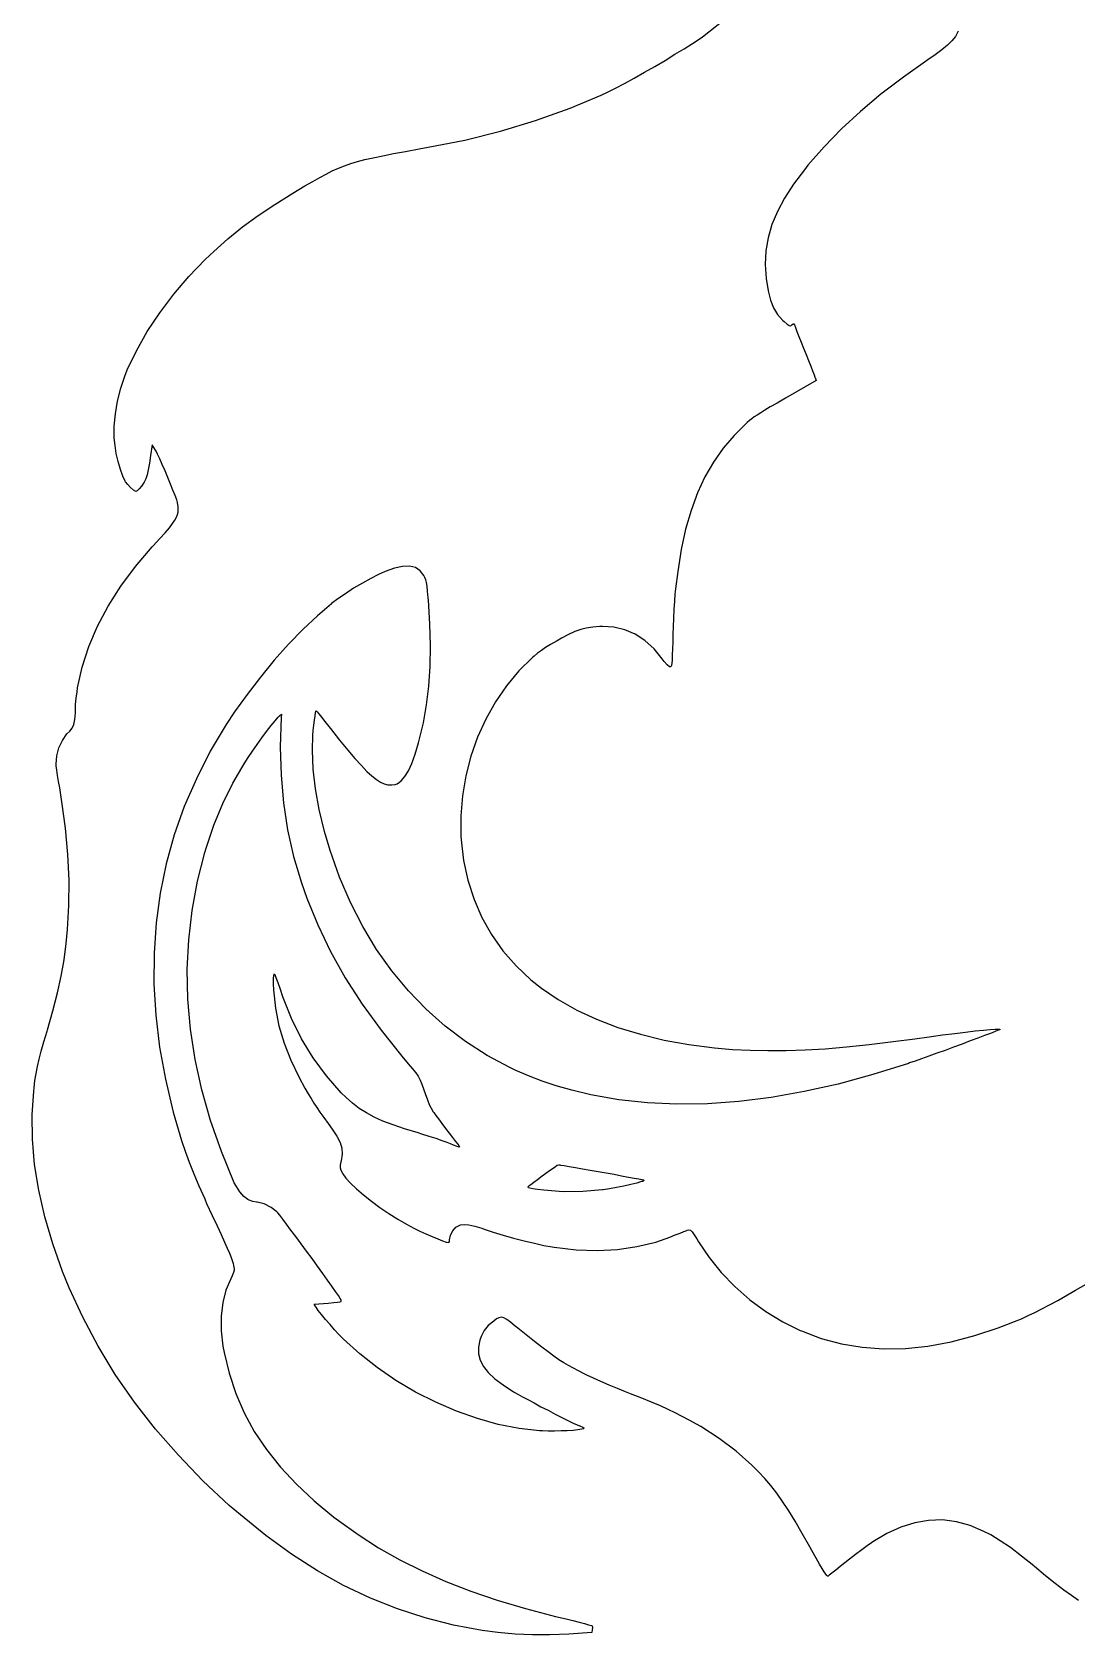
# Model space of a CAD drawing. Extents: x 9 to 342, y 7 to 196.
# Drawn here: x 297.83 to 302.83, y 162.8 to 170.47 of the extents above; entities that cross this region are included whole.
import ezdxf

# ---------------------------------------------------------------- set-up
doc = ezdxf.new("R2010")
doc.units = 0
doc.layers.add('BLACK', color=7, linetype='CONTINUOUS')

msp = doc.modelspace()

# ---------------------------------------------------------------- linework, layer by layer
at = {"layer": 'BLACK', "linetype": 'CONTINUOUS'}
for p, q in [((301.041, 170.447), (301.171, 170.548)), ((300.993, 170.414), (301.025, 170.436)), ((301.025, 170.436), (301.041, 170.447)), ((302.234, 170.427), (302.213, 170.406)), ((302.251, 170.449), (302.234, 170.427)), ((302.264, 170.474), (302.251, 170.449)), ((300.863, 170.334), (300.91, 170.363)), ((300.91, 170.363), (300.954, 170.39)), ((300.954, 170.39), (300.993, 170.414)), ((302.155, 170.36), (302.119, 170.336)), ((302.187, 170.384), (302.155, 170.36)), ((302.213, 170.406), (302.187, 170.384)), ((300.715, 170.249), (300.764, 170.277)), ((300.764, 170.277), (300.814, 170.305)), ((300.814, 170.305), (300.863, 170.334)), ((302.119, 170.336), (302.003, 170.254)), ((300.588, 170.182), (300.626, 170.201)), ((300.626, 170.201), (300.668, 170.224)), ((300.668, 170.224), (300.715, 170.249)), ((302.003, 170.254), (301.895, 170.173)), ((300.408, 170.106), (300.557, 170.168)), ((300.557, 170.168), (300.588, 170.182)), ((301.895, 170.173), (301.797, 170.09)), ((300.076, 169.995), (300.243, 170.046)), ((300.243, 170.046), (300.408, 170.106)), ((301.797, 170.09), (301.706, 170.006)), ((299.905, 169.953), (300.076, 169.995)), ((301.706, 170.006), (301.623, 169.92)), ((299.512, 169.878), (299.563, 169.888)), ((299.563, 169.888), (299.621, 169.898)), ((299.621, 169.898), (299.687, 169.91)), ((299.687, 169.91), (299.73, 169.918)), ((299.73, 169.918), (299.905, 169.953)), ((301.623, 169.92), (301.546, 169.832)), ((299.242, 169.79), (299.271, 169.805)), ((299.271, 169.805), (299.3, 169.818)), ((299.3, 169.818), (299.329, 169.829)), ((299.329, 169.829), (299.359, 169.84)), ((299.359, 169.84), (299.391, 169.85)), ((299.391, 169.85), (299.427, 169.859)), ((299.427, 169.859), (299.467, 169.868)), ((299.467, 169.868), (299.512, 169.878)), ((301.529, 169.811), (301.477, 169.742)), ((301.546, 169.832), (301.529, 169.811)), ((299.082, 169.699), (299.14, 169.734)), ((299.14, 169.734), (299.178, 169.755)), ((299.178, 169.755), (299.211, 169.774)), ((299.211, 169.774), (299.242, 169.79)), ((301.477, 169.742), (301.434, 169.675)), ((298.996, 169.645), (299.082, 169.699)), ((301.434, 169.675), (301.4, 169.611)), ((298.842, 169.537), (298.916, 169.591)), ((298.916, 169.591), (298.996, 169.645)), ((301.4, 169.611), (301.373, 169.548)), ((298.772, 169.48), (298.842, 169.537)), ((301.373, 169.548), (301.355, 169.485)), ((298.663, 169.381), (298.705, 169.42)), ((298.705, 169.42), (298.772, 169.48)), ((301.345, 169.422), (301.342, 169.357)), ((301.355, 169.485), (301.345, 169.422)), ((298.585, 169.3), (298.663, 169.381)), ((301.342, 169.357), (301.346, 169.291)), ((298.513, 169.215), (298.585, 169.3)), ((301.346, 169.291), (301.356, 169.231)), ((298.446, 169.126), (298.513, 169.215)), ((301.356, 169.231), (301.367, 169.187)), ((298.386, 169.036), (298.446, 169.126)), ((301.367, 169.187), (301.382, 169.15)), ((301.382, 169.15), (301.401, 169.118)), ((301.401, 169.118), (301.426, 169.09)), ((298.334, 168.945), (298.386, 169.036)), ((301.426, 169.09), (301.432, 169.084)), ((301.432, 169.084), (301.446, 169.072)), ((301.446, 169.072), (301.456, 169.065)), ((301.456, 169.065), (301.462, 169.064)), ((301.462, 169.064), (301.466, 169.066)), ((301.466, 169.066), (301.469, 169.068)), ((301.469, 169.068), (301.476, 169.073)), ((301.476, 169.073), (301.479, 169.074)), ((301.479, 169.074), (301.481, 169.069)), ((301.481, 169.069), (301.486, 169.056)), ((301.486, 169.056), (301.493, 169.037)), ((301.493, 169.037), (301.503, 169.013)), ((301.503, 169.013), (301.514, 168.986)), ((301.514, 168.986), (301.525, 168.957)), ((298.29, 168.854), (298.334, 168.945)), ((301.525, 168.957), (301.537, 168.927)), ((301.537, 168.927), (301.548, 168.898)), ((301.548, 168.898), (301.559, 168.871)), ((298.259, 168.765), (298.278, 168.823)), ((298.278, 168.823), (298.29, 168.854)), ((301.559, 168.871), (301.568, 168.848)), ((301.568, 168.848), (301.575, 168.829)), ((301.575, 168.829), (301.579, 168.818)), ((301.579, 168.818), (301.58, 168.816)), ((301.58, 168.816), (301.585, 168.802)), ((298.244, 168.704), (298.259, 168.765)), ((301.585, 168.802), (301.438, 168.717)), ((298.234, 168.642), (298.244, 168.704)), ((301.34, 168.66), (301.32, 168.648)), ((301.366, 168.676), (301.34, 168.66)), ((301.398, 168.694), (301.366, 168.676)), ((301.438, 168.717), (301.398, 168.694)), ((298.228, 168.583), (298.234, 168.642)), ((298.228, 168.529), (298.228, 168.583)), ((301.251, 168.596), (301.193, 168.539)), ((301.256, 168.601), (301.251, 168.596)), ((301.267, 168.611), (301.256, 168.601)), ((301.278, 168.619), (301.267, 168.611)), ((301.289, 168.628), (301.278, 168.619)), ((301.303, 168.637), (301.289, 168.628)), ((301.32, 168.648), (301.303, 168.637)), ((298.228, 168.528), (298.228, 168.529)), ((298.232, 168.492), (298.228, 168.528)), ((301.193, 168.539), (301.14, 168.478)), ((298.238, 168.453), (298.232, 168.492)), ((298.247, 168.414), (298.238, 168.453)), ((298.402, 168.444), (298.396, 168.406)), ((298.409, 168.494), (298.402, 168.444)), ((298.425, 168.469), (298.409, 168.494)), ((298.428, 168.464), (298.425, 168.469)), ((298.435, 168.449), (298.428, 168.464)), ((298.446, 168.427), (298.435, 168.449)), ((298.458, 168.4), (298.446, 168.427)), ((301.14, 168.478), (301.094, 168.412)), ((298.258, 168.377), (298.247, 168.414)), ((298.269, 168.345), (298.258, 168.377)), ((298.385, 168.351), (298.379, 168.332)), ((298.391, 168.375), (298.385, 168.351)), ((298.396, 168.406), (298.391, 168.375)), ((298.471, 168.37), (298.458, 168.4)), ((298.484, 168.338), (298.471, 168.37)), ((301.094, 168.412), (301.053, 168.341)), ((298.281, 168.32), (298.269, 168.345)), ((298.282, 168.318), (298.281, 168.32)), ((298.293, 168.304), (298.282, 168.318)), ((298.306, 168.29), (298.293, 168.304)), ((298.32, 168.278), (298.306, 168.29)), ((298.332, 168.271), (298.32, 168.278)), ((298.338, 168.274), (298.332, 168.271)), ((298.332, 168.271), (298.332, 168.271)), ((298.347, 168.284), (298.338, 168.274)), ((298.358, 168.297), (298.347, 168.284)), ((298.361, 168.301), (298.358, 168.297)), ((298.371, 168.316), (298.361, 168.301)), ((298.379, 168.332), (298.371, 168.316)), ((298.497, 168.307), (298.484, 168.338)), ((298.509, 168.278), (298.497, 168.307)), ((298.519, 168.252), (298.509, 168.278)), ((301.053, 168.341), (301.018, 168.264)), ((298.527, 168.232), (298.519, 168.252)), ((298.531, 168.218), (298.527, 168.232)), ((298.531, 168.217), (298.531, 168.218)), ((298.534, 168.199), (298.531, 168.217)), ((298.534, 168.181), (298.534, 168.199)), ((301.018, 168.264), (300.987, 168.181)), ((298.492, 168.098), (298.507, 168.118)), ((298.507, 168.118), (298.518, 168.134)), ((298.518, 168.134), (298.526, 168.148)), ((298.526, 168.148), (298.531, 168.161)), ((298.531, 168.161), (298.533, 168.173)), ((298.533, 168.173), (298.534, 168.181)), ((300.987, 168.181), (300.961, 168.091)), ((298.414, 168.011), (298.446, 168.046)), ((298.446, 168.046), (298.472, 168.074)), ((298.472, 168.074), (298.492, 168.098)), ((300.961, 168.091), (300.94, 167.994)), ((298.33, 167.912), (298.41, 168.006)), ((298.41, 168.006), (298.414, 168.011)), ((300.94, 167.994), (300.923, 167.888)), ((298.26, 167.818), (298.33, 167.912)), ((299.524, 167.889), (299.492, 167.874)), ((299.568, 167.905), (299.524, 167.889)), ((299.607, 167.913), (299.568, 167.905)), ((299.641, 167.914), (299.607, 167.913)), ((299.669, 167.907), (299.641, 167.914)), ((299.692, 167.892), (299.669, 167.907)), ((299.709, 167.869), (299.692, 167.892)), ((300.923, 167.888), (300.913, 167.806)), ((298.199, 167.723), (298.26, 167.818)), ((299.415, 167.832), (299.373, 167.808)), ((299.455, 167.855), (299.415, 167.832)), ((299.492, 167.874), (299.455, 167.855)), ((299.714, 167.86), (299.709, 167.869)), ((299.718, 167.849), (299.714, 167.86)), ((299.721, 167.836), (299.718, 167.849)), ((299.724, 167.818), (299.721, 167.836)), ((299.727, 167.794), (299.724, 167.818)), ((299.267, 167.734), (299.2, 167.677)), ((299.298, 167.757), (299.267, 167.735)), ((299.267, 167.735), (299.267, 167.734)), ((299.334, 167.782), (299.298, 167.757)), ((299.373, 167.808), (299.334, 167.782)), ((299.73, 167.763), (299.727, 167.794)), ((299.731, 167.751), (299.73, 167.763)), ((299.738, 167.638), (299.731, 167.751)), ((300.908, 167.746), (300.905, 167.707)), ((300.91, 167.78), (300.908, 167.746)), ((300.913, 167.806), (300.91, 167.78)), ((298.148, 167.627), (298.199, 167.723)), ((299.2, 167.677), (299.131, 167.612)), ((300.903, 167.665), (300.901, 167.623)), ((300.905, 167.707), (300.903, 167.665)), ((298.107, 167.53), (298.148, 167.627)), ((299.131, 167.612), (299.062, 167.54)), ((299.741, 167.533), (299.738, 167.638)), ((300.401, 167.587), (300.367, 167.569)), ((300.431, 167.601), (300.401, 167.587)), ((300.459, 167.611), (300.431, 167.601)), ((300.486, 167.617), (300.459, 167.611)), ((300.517, 167.622), (300.486, 167.617)), ((300.551, 167.625), (300.517, 167.622)), ((300.563, 167.625), (300.551, 167.625)), ((300.618, 167.622), (300.563, 167.625)), ((300.67, 167.61), (300.618, 167.622)), ((300.72, 167.588), (300.67, 167.61)), ((300.766, 167.558), (300.72, 167.588)), ((300.9, 167.588), (300.899, 167.551)), ((300.901, 167.623), (300.9, 167.588)), ((298.075, 167.431), (298.107, 167.53)), ((299.062, 167.54), (298.993, 167.464)), ((299.739, 167.434), (299.741, 167.533)), ((300.271, 167.511), (300.253, 167.498)), ((300.291, 167.524), (300.271, 167.511)), ((300.315, 167.539), (300.291, 167.524)), ((300.346, 167.557), (300.315, 167.539)), ((300.367, 167.569), (300.346, 167.557)), ((300.81, 167.519), (300.766, 167.558)), ((300.849, 167.471), (300.81, 167.519)), ((300.898, 167.518), (300.897, 167.489)), ((300.899, 167.551), (300.898, 167.518)), ((298.053, 167.331), (298.075, 167.431)), ((298.993, 167.464), (298.927, 167.383)), ((299.733, 167.34), (299.739, 167.434)), ((300.229, 167.477), (300.163, 167.413)), ((300.236, 167.483), (300.229, 167.477)), ((300.253, 167.498), (300.236, 167.483)), ((300.858, 167.458), (300.849, 167.471)), ((300.873, 167.441), (300.858, 167.458)), ((300.883, 167.432), (300.873, 167.441)), ((300.89, 167.432), (300.883, 167.432)), ((300.894, 167.439), (300.89, 167.432)), ((300.895, 167.448), (300.894, 167.44)), ((300.894, 167.44), (300.894, 167.439)), ((300.896, 167.465), (300.895, 167.448)), ((300.897, 167.489), (300.896, 167.465)), ((298.927, 167.383), (298.863, 167.3)), ((300.163, 167.413), (300.104, 167.342)), ((298.043, 167.252), (298.046, 167.283)), ((298.046, 167.283), (298.05, 167.313)), ((298.05, 167.313), (298.053, 167.331)), ((298.863, 167.3), (298.803, 167.217)), ((299.722, 167.251), (299.733, 167.34)), ((300.104, 167.342), (300.051, 167.265)), ((298.039, 167.18), (298.042, 167.212)), ((298.042, 167.227), (298.043, 167.252)), ((298.042, 167.212), (298.042, 167.227)), ((298.803, 167.217), (298.764, 167.157)), ((299.012, 167.191), (299.018, 167.197)), ((299.018, 167.197), (299.028, 167.206)), ((299.028, 167.206), (299.027, 167.189)), ((299.186, 167.177), (299.189, 167.197)), ((299.189, 167.197), (299.191, 167.212)), ((299.191, 167.212), (299.193, 167.22)), ((299.193, 167.22), (299.194, 167.221)), ((299.194, 167.221), (299.198, 167.217)), ((299.198, 167.217), (299.206, 167.207)), ((299.206, 167.207), (299.219, 167.191)), ((299.707, 167.165), (299.722, 167.251)), ((300.051, 167.265), (300.005, 167.182)), ((298.001, 167.111), (298.015, 167.125)), ((298.015, 167.125), (298.027, 167.138)), ((298.027, 167.138), (298.034, 167.156)), ((298.034, 167.156), (298.039, 167.18)), ((298.764, 167.157), (298.687, 167.028)), ((298.934, 167.093), (298.957, 167.123)), ((298.957, 167.123), (298.978, 167.151)), ((298.978, 167.151), (298.997, 167.174)), ((298.997, 167.174), (299.012, 167.191)), ((299.027, 167.189), (299.022, 167.049)), ((299.178, 167.103), (299.18, 167.128)), ((299.18, 167.128), (299.183, 167.153)), ((299.183, 167.153), (299.186, 167.177)), ((299.219, 167.191), (299.235, 167.171)), ((299.235, 167.171), (299.254, 167.147)), ((299.254, 167.147), (299.262, 167.137)), ((299.262, 167.137), (299.306, 167.082)), ((299.687, 167.081), (299.707, 167.165)), ((300.005, 167.182), (299.966, 167.095)), ((297.953, 167.006), (297.963, 167.044)), ((297.963, 167.044), (297.98, 167.08)), ((297.98, 167.08), (298.001, 167.111)), ((298.889, 167.029), (298.911, 167.061)), ((298.911, 167.061), (298.934, 167.093)), ((299.022, 167.049), (299.026, 166.914)), ((299.176, 167.034), (299.178, 167.103)), ((299.306, 167.082), (299.345, 167.034)), ((299.667, 167.015), (299.683, 167.068)), ((299.683, 167.068), (299.687, 167.081)), ((299.966, 167.095), (299.934, 167.004)), ((297.951, 166.967), (297.953, 167.006)), ((297.951, 166.958), (297.951, 166.967)), ((298.687, 167.028), (298.621, 166.897)), ((298.795, 166.876), (298.849, 166.968)), ((298.849, 166.968), (298.868, 166.999)), ((298.868, 166.999), (298.889, 167.029)), ((299.18, 166.943), (299.176, 167.034)), ((299.345, 167.034), (299.379, 166.994)), ((299.379, 166.994), (299.41, 166.96)), ((299.635, 166.935), (299.651, 166.97)), ((299.651, 166.97), (299.667, 167.015)), ((299.934, 167.004), (299.91, 166.911)), ((297.953, 166.938), (297.951, 166.958)), ((297.957, 166.913), (297.953, 166.938)), ((297.962, 166.884), (297.957, 166.913)), ((298.621, 166.897), (298.563, 166.764)), ((299.026, 166.914), (299.037, 166.782)), ((299.19, 166.849), (299.18, 166.943)), ((299.41, 166.96), (299.436, 166.932)), ((299.436, 166.932), (299.46, 166.91)), ((299.46, 166.91), (299.482, 166.893)), ((299.482, 166.893), (299.501, 166.881)), ((299.601, 166.887), (299.618, 166.907)), ((299.618, 166.907), (299.635, 166.935)), ((299.91, 166.911), (299.893, 166.815)), ((297.967, 166.854), (297.962, 166.884)), ((297.978, 166.786), (297.967, 166.854)), ((298.747, 166.778), (298.795, 166.876)), ((299.208, 166.75), (299.19, 166.849)), ((299.501, 166.881), (299.519, 166.873)), ((299.519, 166.873), (299.536, 166.868)), ((299.536, 166.868), (299.552, 166.867)), ((299.552, 166.867), (299.555, 166.868)), ((299.555, 166.868), (299.571, 166.869)), ((299.571, 166.869), (299.582, 166.873)), ((299.582, 166.873), (299.593, 166.88)), ((299.593, 166.88), (299.601, 166.887)), ((299.893, 166.815), (299.886, 166.719)), ((297.995, 166.661), (297.978, 166.786)), ((298.563, 166.764), (298.515, 166.628)), ((298.705, 166.675), (298.747, 166.778)), ((299.037, 166.782), (299.057, 166.653)), ((299.234, 166.645), (299.208, 166.75)), ((298.006, 166.535), (297.995, 166.661)), ((298.668, 166.565), (298.705, 166.675)), ((299.886, 166.719), (299.886, 166.622)), ((298.515, 166.628), (298.477, 166.49)), ((299.057, 166.653), (299.086, 166.525)), ((299.261, 166.554), (299.234, 166.645)), ((299.886, 166.622), (299.887, 166.605)), ((299.887, 166.605), (299.899, 166.506)), ((298.012, 166.411), (298.006, 166.535)), ((298.626, 166.406), (298.662, 166.544)), ((298.662, 166.544), (298.668, 166.565)), ((299.086, 166.525), (299.123, 166.399)), ((299.306, 166.426), (299.261, 166.554)), ((299.899, 166.506), (299.919, 166.411)), ((298.477, 166.49), (298.448, 166.35)), ((298.011, 166.291), (298.012, 166.411)), ((298.6, 166.267), (298.626, 166.406)), ((299.123, 166.399), (299.149, 166.325)), ((299.358, 166.304), (299.306, 166.426)), ((299.919, 166.411), (299.949, 166.319)), ((298.005, 166.176), (298.011, 166.291)), ((298.448, 166.35), (298.429, 166.207)), ((299.149, 166.325), (299.201, 166.197)), ((299.417, 166.189), (299.358, 166.304)), ((299.949, 166.319), (299.986, 166.233)), ((298.429, 166.207), (298.419, 166.062)), ((298.584, 166.126), (298.6, 166.267)), ((299.986, 166.233), (300.033, 166.151)), ((297.998, 166.109), (298.005, 166.176)), ((298.577, 165.985), (298.584, 166.126)), ((299.201, 166.197), (299.262, 166.07)), ((299.483, 166.08), (299.417, 166.189)), ((300.033, 166.151), (300.087, 166.074)), ((297.988, 166.031), (297.998, 166.109)), ((298.419, 166.062), (298.418, 165.914)), ((299.262, 166.07), (299.333, 165.944)), ((299.556, 165.977), (299.483, 166.08)), ((300.087, 166.074), (300.15, 166.002)), ((297.974, 165.952), (297.988, 166.031)), ((298.58, 165.842), (298.577, 165.985)), ((299.635, 165.882), (299.556, 165.977)), ((300.15, 166.002), (300.22, 165.935)), ((297.956, 165.872), (297.974, 165.952)), ((298.418, 165.914), (298.427, 165.765)), ((298.989, 165.956), (298.988, 165.941)), ((298.988, 165.941), (298.988, 165.916)), ((298.988, 165.916), (298.99, 165.887)), ((298.992, 165.962), (298.989, 165.956)), ((298.997, 165.958), (298.992, 165.962)), ((299.003, 165.944), (298.997, 165.958)), ((299.012, 165.921), (299.003, 165.944)), ((299.023, 165.889), (299.012, 165.921)), ((299.333, 165.944), (299.414, 165.818)), ((300.22, 165.935), (300.272, 165.894)), ((300.272, 165.894), (300.352, 165.84)), ((297.935, 165.787), (297.956, 165.872)), ((298.593, 165.699), (298.58, 165.842)), ((298.99, 165.887), (299, 165.799)), ((299.035, 165.853), (299.023, 165.889)), ((299.076, 165.75), (299.035, 165.853)), ((299.414, 165.818), (299.504, 165.693)), ((299.72, 165.794), (299.635, 165.882)), ((300.352, 165.84), (300.44, 165.79)), ((297.909, 165.696), (297.935, 165.787)), ((298.427, 165.765), (298.445, 165.613)), ((299, 165.799), (299.016, 165.715)), ((299.124, 165.652), (299.076, 165.75)), ((299.811, 165.713), (299.72, 165.794)), ((300.44, 165.79), (300.535, 165.746)), ((300.535, 165.746), (300.637, 165.707)), ((297.892, 165.638), (297.907, 165.689)), ((297.907, 165.689), (297.909, 165.696)), ((298.615, 165.554), (298.593, 165.699)), ((299.016, 165.715), (299.04, 165.632)), ((299.504, 165.693), (299.604, 165.569)), ((299.908, 165.639), (299.811, 165.713)), ((300.637, 165.707), (300.745, 165.674)), ((300.745, 165.674), (300.858, 165.646)), ((302.057, 165.653), (302.126, 165.662)), ((302.126, 165.662), (302.189, 165.671)), ((302.189, 165.671), (302.248, 165.678)), ((302.248, 165.678), (302.3, 165.684)), ((302.3, 165.684), (302.346, 165.69)), ((302.346, 165.69), (302.385, 165.694)), ((302.391, 165.668), (302.358, 165.655)), ((302.385, 165.694), (302.417, 165.697)), ((302.419, 165.678), (302.391, 165.668)), ((302.417, 165.697), (302.441, 165.699)), ((302.441, 165.687), (302.419, 165.678)), ((302.441, 165.699), (302.457, 165.699)), ((302.456, 165.693), (302.441, 165.687)), ((302.463, 165.696), (302.456, 165.693)), ((302.457, 165.699), (302.464, 165.698)), ((302.464, 165.698), (302.463, 165.696)), ((297.869, 165.555), (297.879, 165.594)), ((297.879, 165.594), (297.892, 165.638)), ((298.445, 165.613), (298.473, 165.459)), ((299.04, 165.632), (299.072, 165.55)), ((299.18, 165.561), (299.124, 165.652)), ((300.012, 165.573), (299.908, 165.639)), ((300.858, 165.646), (300.976, 165.625)), ((300.976, 165.625), (301.099, 165.609)), ((301.099, 165.609), (301.185, 165.602)), ((301.185, 165.602), (301.269, 165.598)), ((301.269, 165.598), (301.354, 165.596)), ((301.354, 165.596), (301.442, 165.596)), ((301.442, 165.596), (301.533, 165.6)), ((301.533, 165.6), (301.629, 165.605)), ((301.629, 165.605), (301.73, 165.614)), ((301.73, 165.614), (301.838, 165.625)), ((301.838, 165.625), (301.953, 165.639)), ((301.953, 165.639), (302.057, 165.653)), ((302.202, 165.597), (302.162, 165.583)), ((302.242, 165.612), (302.202, 165.597)), ((302.283, 165.627), (302.242, 165.612)), ((302.322, 165.642), (302.283, 165.627)), ((302.358, 165.655), (302.322, 165.642)), ((297.855, 165.487), (297.861, 165.52)), ((297.861, 165.52), (297.869, 165.555)), ((298.647, 165.408), (298.615, 165.554)), ((299.072, 165.55), (299.112, 165.467)), ((299.243, 165.475), (299.18, 165.561)), ((299.604, 165.569), (299.634, 165.533)), ((299.634, 165.533), (299.654, 165.509)), ((299.654, 165.509), (299.67, 165.49)), ((300.12, 165.515), (300.012, 165.573)), ((300.146, 165.503), (300.12, 165.515)), ((302.027, 165.535), (301.857, 165.481)), ((302.032, 165.537), (302.027, 165.535)), ((302.058, 165.546), (302.032, 165.537)), ((302.089, 165.556), (302.058, 165.546)), ((302.124, 165.569), (302.089, 165.556)), ((302.162, 165.583), (302.124, 165.569)), ((297.845, 165.418), (297.849, 165.453)), ((297.849, 165.453), (297.855, 165.487)), ((298.473, 165.459), (298.51, 165.302)), ((299.112, 165.467), (299.14, 165.416)), ((299.314, 165.394), (299.243, 165.475)), ((299.67, 165.49), (299.681, 165.473)), ((299.681, 165.473), (299.691, 165.455)), ((299.691, 165.455), (299.7, 165.435)), ((299.7, 165.435), (299.709, 165.409)), ((300.209, 165.475), (300.146, 165.503)), ((300.274, 165.45), (300.209, 165.475)), ((300.342, 165.428), (300.274, 165.45)), ((301.69, 165.436), (301.528, 165.4)), ((301.857, 165.481), (301.69, 165.436)), ((297.835, 165.288), (297.843, 165.402)), ((297.843, 165.402), (297.845, 165.418)), ((298.689, 165.261), (298.647, 165.408)), ((299.14, 165.416), (299.156, 165.389)), ((299.156, 165.389), (299.17, 165.366)), ((299.17, 165.366), (299.183, 165.344)), ((299.338, 165.371), (299.314, 165.394)), ((299.368, 165.344), (299.338, 165.371)), ((299.709, 165.409), (299.715, 165.391)), ((299.715, 165.391), (299.726, 165.361)), ((299.726, 165.361), (299.735, 165.338)), ((300.416, 165.407), (300.342, 165.428)), ((300.508, 165.384), (300.416, 165.407)), ((300.641, 165.361), (300.508, 165.384)), ((300.778, 165.346), (300.641, 165.361)), ((301.37, 165.372), (301.215, 165.352)), ((301.528, 165.4), (301.37, 165.372)), ((297.837, 165.172), (297.835, 165.288)), ((298.51, 165.302), (298.55, 165.166)), ((299.183, 165.344), (299.197, 165.324)), ((299.197, 165.324), (299.212, 165.301)), ((299.212, 165.301), (299.23, 165.276)), ((299.4, 165.319), (299.368, 165.344)), ((299.434, 165.298), (299.4, 165.319)), ((299.471, 165.278), (299.434, 165.298)), ((299.513, 165.259), (299.471, 165.278)), ((299.735, 165.338), (299.744, 165.32)), ((299.744, 165.32), (299.754, 165.303)), ((299.754, 165.303), (299.757, 165.299)), ((299.757, 165.299), (299.766, 165.286)), ((299.766, 165.286), (299.779, 165.269)), ((300.919, 165.339), (300.778, 165.346)), ((301.065, 165.341), (300.919, 165.339)), ((301.215, 165.352), (301.065, 165.341)), ((298.741, 165.113), (298.689, 165.261)), ((299.23, 165.276), (299.251, 165.247)), ((299.251, 165.247), (299.271, 165.22)), ((299.271, 165.22), (299.293, 165.187)), ((299.562, 165.24), (299.513, 165.259)), ((299.617, 165.221), (299.562, 165.24)), ((299.681, 165.202), (299.617, 165.221)), ((299.7, 165.196), (299.681, 165.202)), ((299.779, 165.269), (299.795, 165.247)), ((299.795, 165.247), (299.812, 165.224)), ((299.812, 165.224), (299.83, 165.201)), ((297.847, 165.051), (297.837, 165.172)), ((298.55, 165.166), (298.567, 165.114)), ((299.293, 165.187), (299.308, 165.157)), ((299.308, 165.157), (299.316, 165.129)), ((299.316, 165.129), (299.318, 165.1)), ((299.735, 165.185), (299.7, 165.196)), ((299.767, 165.175), (299.735, 165.185)), ((299.797, 165.165), (299.767, 165.175)), ((299.82, 165.156), (299.797, 165.165)), ((299.837, 165.15), (299.82, 165.156)), ((299.83, 165.201), (299.846, 165.18)), ((299.851, 165.144), (299.837, 165.15)), ((299.846, 165.18), (299.86, 165.161)), ((299.868, 165.137), (299.851, 165.144)), ((299.86, 165.161), (299.871, 165.148)), ((299.878, 165.134), (299.868, 165.137)), ((299.871, 165.148), (299.876, 165.142)), ((299.876, 165.142), (299.88, 165.136)), ((299.88, 165.136), (299.878, 165.134)), ((297.867, 164.928), (297.847, 165.051)), ((298.567, 165.114), (298.586, 165.062)), ((298.586, 165.062), (298.608, 165.007)), ((298.802, 164.964), (298.741, 165.113)), ((299.312, 165.064), (299.309, 165.047)), ((299.313, 165.068), (299.312, 165.064)), ((299.318, 165.1), (299.313, 165.068)), ((300.347, 165.047), (300.354, 165.049)), ((300.354, 165.049), (300.359, 165.049)), ((300.359, 165.049), (300.363, 165.048)), ((300.363, 165.048), (300.38, 165.046)), ((298.608, 165.007), (298.632, 164.949)), ((299.309, 165.047), (299.308, 165.035)), ((299.308, 165.035), (299.312, 165.024)), ((299.312, 165.024), (299.319, 165.01)), ((299.319, 165.01), (299.321, 165.006)), ((299.321, 165.006), (299.336, 164.986)), ((299.336, 164.986), (299.358, 164.962)), ((300.235, 164.967), (300.253, 164.98)), ((300.253, 164.98), (300.274, 164.996)), ((300.274, 164.996), (300.286, 165.005)), ((300.286, 165.005), (300.31, 165.022)), ((300.31, 165.022), (300.327, 165.034)), ((300.327, 165.034), (300.339, 165.042)), ((300.339, 165.042), (300.347, 165.047)), ((300.38, 165.046), (300.404, 165.041)), ((300.404, 165.041), (300.434, 165.036)), ((300.434, 165.036), (300.468, 165.031)), ((300.468, 165.031), (300.504, 165.024)), ((300.504, 165.024), (300.542, 165.017)), ((300.542, 165.017), (300.581, 165.011)), ((300.581, 165.011), (300.619, 165.004)), ((300.619, 165.004), (300.654, 164.997)), ((300.654, 164.997), (300.687, 164.991)), ((300.687, 164.991), (300.715, 164.986)), ((300.715, 164.986), (300.737, 164.982)), ((300.737, 164.982), (300.753, 164.979)), ((300.753, 164.979), (300.76, 164.977)), ((300.762, 164.974), (300.755, 164.97)), ((300.76, 164.977), (300.76, 164.977)), ((300.76, 164.977), (300.762, 164.974)), ((297.896, 164.801), (297.867, 164.928)), ((298.632, 164.949), (298.661, 164.886)), ((298.812, 164.945), (298.802, 164.964)), ((298.829, 164.92), (298.812, 164.945)), ((298.848, 164.898), (298.829, 164.92)), ((298.867, 164.883), (298.848, 164.898)), ((299.358, 164.962), (299.386, 164.935)), ((299.386, 164.935), (299.42, 164.906)), ((299.42, 164.906), (299.458, 164.876)), ((300.208, 164.943), (300.211, 164.947)), ((300.209, 164.94), (300.208, 164.943)), ((300.216, 164.938), (300.209, 164.94)), ((300.211, 164.947), (300.213, 164.95)), ((300.213, 164.95), (300.221, 164.956)), ((300.23, 164.935), (300.216, 164.938)), ((300.221, 164.956), (300.235, 164.967)), ((300.252, 164.932), (300.23, 164.935)), ((300.282, 164.928), (300.252, 164.932)), ((300.375, 164.92), (300.282, 164.928)), ((300.47, 164.921), (300.375, 164.92)), ((300.563, 164.929), (300.47, 164.921)), ((300.567, 164.929), (300.563, 164.929)), ((300.597, 164.934), (300.567, 164.929)), ((300.63, 164.941), (300.597, 164.934)), ((300.665, 164.948), (300.63, 164.941)), ((300.699, 164.955), (300.665, 164.948)), ((300.728, 164.962), (300.699, 164.955)), ((300.75, 164.969), (300.728, 164.962)), ((300.755, 164.97), (300.75, 164.969)), ((298.661, 164.886), (298.67, 164.865)), ((298.67, 164.865), (298.697, 164.807)), ((298.874, 164.88), (298.867, 164.883)), ((298.891, 164.874), (298.874, 164.88)), ((298.909, 164.871), (298.891, 164.874)), ((298.911, 164.871), (298.909, 164.871)), ((298.945, 164.862), (298.911, 164.871)), ((298.978, 164.846), (298.945, 164.862)), ((299.006, 164.825), (298.978, 164.846)), ((299.01, 164.82), (299.006, 164.825)), ((299.02, 164.808), (299.01, 164.82)), ((299.458, 164.876), (299.499, 164.846)), ((299.499, 164.846), (299.541, 164.817)), ((297.934, 164.672), (297.896, 164.801)), ((298.697, 164.807), (298.72, 164.758)), ((298.72, 164.758), (298.739, 164.716)), ((299.035, 164.789), (299.02, 164.808)), ((299.052, 164.766), (299.035, 164.789)), ((299.073, 164.737), (299.052, 164.766)), ((299.541, 164.817), (299.584, 164.79)), ((299.584, 164.79), (299.626, 164.765)), ((299.626, 164.765), (299.661, 164.746)), ((299.661, 164.746), (299.689, 164.732)), ((299.847, 164.734), (299.862, 164.751)), ((299.862, 164.751), (299.868, 164.755)), ((299.868, 164.755), (299.884, 164.762)), ((299.884, 164.762), (299.902, 164.764)), ((299.902, 164.764), (299.924, 164.762)), ((299.924, 164.762), (299.952, 164.756)), ((299.952, 164.756), (299.986, 164.746)), ((299.986, 164.746), (299.998, 164.742)), ((299.998, 164.742), (300.041, 164.728)), ((297.981, 164.539), (297.934, 164.672)), ((298.739, 164.716), (298.755, 164.68)), ((298.755, 164.68), (298.768, 164.65)), ((299.097, 164.706), (299.073, 164.737)), ((299.122, 164.672), (299.097, 164.706)), ((299.148, 164.637), (299.122, 164.672)), ((299.689, 164.732), (299.718, 164.719)), ((299.718, 164.719), (299.748, 164.706)), ((299.748, 164.706), (299.775, 164.695)), ((299.775, 164.695), (299.798, 164.686)), ((299.798, 164.686), (299.815, 164.68)), ((299.815, 164.68), (299.818, 164.68)), ((299.818, 164.68), (299.828, 164.678)), ((299.828, 164.678), (299.831, 164.682)), ((299.831, 164.682), (299.832, 164.691)), ((299.832, 164.691), (299.837, 164.713)), ((299.837, 164.713), (299.847, 164.734)), ((300.041, 164.728), (300.088, 164.713)), ((300.088, 164.713), (300.138, 164.699)), ((300.138, 164.699), (300.189, 164.686)), ((300.189, 164.686), (300.238, 164.674)), ((300.238, 164.674), (300.283, 164.664)), ((300.728, 164.658), (300.818, 164.68)), ((300.818, 164.68), (300.886, 164.704)), ((300.886, 164.704), (300.911, 164.714)), ((300.911, 164.714), (300.935, 164.723)), ((300.935, 164.723), (300.953, 164.73)), ((300.953, 164.73), (300.966, 164.735)), ((300.966, 164.735), (300.969, 164.736)), ((300.969, 164.736), (300.977, 164.738)), ((300.977, 164.738), (300.984, 164.736)), ((300.984, 164.736), (300.992, 164.729)), ((300.992, 164.729), (301.002, 164.715)), ((301.002, 164.715), (301.015, 164.695)), ((301.015, 164.695), (301.023, 164.681)), ((301.023, 164.681), (301.073, 164.606)), ((298.768, 164.65), (298.779, 164.626)), ((298.779, 164.626), (298.787, 164.606)), ((298.787, 164.606), (298.792, 164.591)), ((298.792, 164.591), (298.797, 164.578)), ((299.174, 164.601), (299.148, 164.637)), ((299.2, 164.565), (299.174, 164.601)), ((300.283, 164.664), (300.322, 164.657)), ((300.322, 164.657), (300.332, 164.655)), ((300.332, 164.655), (300.437, 164.643)), ((300.437, 164.643), (300.538, 164.639)), ((300.538, 164.639), (300.635, 164.644)), ((300.635, 164.644), (300.728, 164.658)), ((301.073, 164.606), (301.131, 164.534)), ((298.012, 164.461), (297.981, 164.539)), ((298.792, 164.519), (298.785, 164.504)), ((298.798, 164.535), (298.792, 164.519)), ((298.797, 164.578), (298.799, 164.568)), ((298.801, 164.546), (298.798, 164.535)), ((298.799, 164.568), (298.8, 164.559)), ((298.8, 164.559), (298.801, 164.552)), ((298.801, 164.552), (298.801, 164.546)), ((299.225, 164.53), (299.2, 164.565)), ((299.248, 164.498), (299.225, 164.53)), ((301.131, 164.534), (301.197, 164.467)), ((298.077, 164.32), (298.012, 164.461)), ((298.762, 164.45), (298.747, 164.39)), ((298.785, 164.504), (298.762, 164.45)), ((299.268, 164.469), (299.248, 164.498)), ((299.286, 164.444), (299.268, 164.469)), ((299.3, 164.424), (299.286, 164.444)), ((301.197, 164.467), (301.268, 164.404)), ((302.788, 164.427), (302.825, 164.449)), ((302.825, 164.449), (302.877, 164.479)), ((298.747, 164.39), (298.74, 164.325)), ((299.185, 164.383), (299.251, 164.388)), ((299.193, 164.37), (299.185, 164.383)), ((299.194, 164.368), (299.193, 164.37)), ((299.204, 164.353), (299.194, 164.368)), ((299.251, 164.388), (299.278, 164.39)), ((299.278, 164.39), (299.296, 164.392)), ((299.296, 164.392), (299.307, 164.394)), ((299.309, 164.41), (299.3, 164.424)), ((299.307, 164.394), (299.313, 164.396)), ((299.313, 164.403), (299.309, 164.41)), ((299.314, 164.399), (299.313, 164.403)), ((299.313, 164.403), (299.313, 164.403)), ((299.313, 164.396), (299.314, 164.399)), ((301.268, 164.404), (301.345, 164.348)), ((302.631, 164.343), (302.665, 164.36)), ((302.665, 164.36), (302.701, 164.379)), ((302.701, 164.379), (302.741, 164.401)), ((302.741, 164.401), (302.788, 164.427)), ((298.151, 164.182), (298.077, 164.32)), ((298.74, 164.325), (298.74, 164.255)), ((299.22, 164.333), (299.204, 164.353)), ((299.239, 164.31), (299.22, 164.333)), ((299.26, 164.285), (299.239, 164.31)), ((299.282, 164.26), (299.26, 164.285)), ((300.043, 164.302), (300.016, 164.28)), ((300.057, 164.312), (300.043, 164.302)), ((300.068, 164.318), (300.057, 164.312)), ((300.079, 164.32), (300.068, 164.318)), ((300.091, 164.317), (300.079, 164.32)), ((300.105, 164.309), (300.091, 164.317)), ((300.124, 164.296), (300.105, 164.309)), ((300.148, 164.276), (300.124, 164.296)), ((301.345, 164.348), (301.426, 164.298)), ((301.426, 164.298), (301.509, 164.257)), ((302.456, 164.27), (302.497, 164.285)), ((302.497, 164.285), (302.534, 164.3)), ((302.534, 164.3), (302.567, 164.313)), ((302.567, 164.313), (302.599, 164.328)), ((302.599, 164.328), (302.631, 164.343)), ((298.74, 164.255), (298.748, 164.182)), ((299.303, 164.238), (299.282, 164.26)), ((299.324, 164.216), (299.303, 164.238)), ((299.402, 164.145), (299.324, 164.216)), ((299.977, 164.21), (299.971, 164.177)), ((299.983, 164.228), (299.977, 164.21)), ((299.997, 164.256), (299.983, 164.228)), ((300.016, 164.28), (299.997, 164.256)), ((300.151, 164.274), (300.148, 164.276)), ((300.198, 164.236), (300.151, 164.274)), ((300.238, 164.204), (300.198, 164.236)), ((300.273, 164.177), (300.238, 164.204)), ((301.509, 164.257), (301.515, 164.255)), ((301.515, 164.255), (301.609, 164.219)), ((301.609, 164.219), (301.706, 164.193)), ((302.231, 164.203), (302.344, 164.232)), ((302.344, 164.232), (302.456, 164.27)), ((298.233, 164.046), (298.151, 164.182)), ((298.748, 164.182), (298.753, 164.151)), ((298.753, 164.151), (298.777, 164.052)), ((299.486, 164.079), (299.402, 164.145)), ((299.971, 164.177), (299.971, 164.145)), ((299.971, 164.145), (299.979, 164.115)), ((300.303, 164.154), (300.273, 164.177)), ((300.33, 164.134), (300.303, 164.154)), ((300.354, 164.117), (300.33, 164.134)), ((301.706, 164.193), (301.806, 164.177)), ((301.806, 164.177), (301.908, 164.169)), ((301.908, 164.169), (302.013, 164.171)), ((302.013, 164.171), (302.12, 164.182)), ((302.12, 164.182), (302.231, 164.203)), ((298.777, 164.052), (298.809, 163.956)), ((299.575, 164.018), (299.486, 164.079)), ((299.979, 164.115), (299.994, 164.085)), ((299.994, 164.085), (300.017, 164.056)), ((300.017, 164.056), (300.049, 164.026)), ((300.378, 164.102), (300.354, 164.117)), ((300.4, 164.089), (300.378, 164.102)), ((300.424, 164.076), (300.4, 164.089)), ((300.449, 164.063), (300.424, 164.076)), ((300.476, 164.049), (300.449, 164.063)), ((298.325, 163.914), (298.233, 164.046)), ((299.669, 163.962), (299.575, 164.018)), ((300.049, 164.026), (300.089, 163.996)), ((300.089, 163.996), (300.138, 163.964)), ((300.489, 164.043), (300.476, 164.049)), ((300.52, 164.028), (300.489, 164.043)), ((300.556, 164.012), (300.52, 164.028)), ((300.596, 163.995), (300.556, 164.012)), ((300.635, 163.979), (300.596, 163.995)), ((300.673, 163.964), (300.635, 163.979)), ((298.426, 163.785), (298.325, 163.914)), ((298.809, 163.956), (298.849, 163.863)), ((299.766, 163.913), (299.669, 163.962)), ((299.865, 163.87), (299.766, 163.913)), ((300.138, 163.964), (300.159, 163.952)), ((300.159, 163.952), (300.18, 163.94)), ((300.18, 163.94), (300.206, 163.926)), ((300.206, 163.926), (300.236, 163.91)), ((300.236, 163.91), (300.269, 163.892)), ((300.697, 163.954), (300.673, 163.964)), ((300.751, 163.933), (300.697, 163.954)), ((300.798, 163.913), (300.751, 163.933)), ((300.84, 163.896), (300.798, 163.913)), ((298.849, 163.863), (298.898, 163.774)), ((299.965, 163.835), (299.865, 163.87)), ((300.065, 163.807), (299.965, 163.835)), ((300.269, 163.892), (300.303, 163.875)), ((300.303, 163.875), (300.337, 163.857)), ((300.337, 163.857), (300.369, 163.841)), ((300.369, 163.841), (300.398, 163.826)), ((300.398, 163.826), (300.423, 163.814)), ((300.877, 163.879), (300.84, 163.896)), ((300.911, 163.862), (300.877, 163.879)), ((300.945, 163.846), (300.911, 163.862)), ((300.978, 163.828), (300.945, 163.846)), ((301.033, 163.797), (300.978, 163.828)), ((298.535, 163.66), (298.426, 163.785)), ((298.898, 163.774), (298.956, 163.687)), ((300.165, 163.787), (300.065, 163.807)), ((300.262, 163.776), (300.165, 163.787)), ((300.276, 163.776), (300.262, 163.776)), ((300.304, 163.775), (300.276, 163.776)), ((300.334, 163.775), (300.304, 163.775)), ((300.365, 163.776), (300.334, 163.775)), ((300.395, 163.777), (300.365, 163.776)), ((300.423, 163.779), (300.395, 163.777)), ((300.423, 163.814), (300.442, 163.805)), ((300.446, 163.781), (300.423, 163.779)), ((300.442, 163.805), (300.454, 163.8)), ((300.464, 163.784), (300.446, 163.781)), ((300.454, 163.8), (300.455, 163.8)), ((300.455, 163.8), (300.469, 163.794)), ((300.473, 163.786), (300.464, 163.784)), ((300.469, 163.794), (300.475, 163.79)), ((300.474, 163.787), (300.473, 163.786)), ((300.475, 163.79), (300.474, 163.787)), ((301.122, 163.74), (301.033, 163.797)), ((298.956, 163.687), (299.023, 163.603)), ((301.203, 163.679), (301.122, 163.74)), ((301.278, 163.613), (301.203, 163.679)), ((298.652, 163.538), (298.535, 163.66)), ((299.023, 163.603), (299.099, 163.521)), ((301.31, 163.581), (301.278, 163.613)), ((301.278, 163.613), (301.278, 163.613)), ((298.778, 163.42), (298.652, 163.538)), ((299.099, 163.521), (299.184, 163.441)), ((301.34, 163.549), (301.31, 163.581)), ((301.368, 163.515), (301.34, 163.549)), ((301.397, 163.478), (301.368, 163.515)), ((299.184, 163.441), (299.278, 163.364)), ((301.425, 163.439), (301.397, 163.478)), ((301.454, 163.394), (301.425, 163.439)), ((298.832, 163.374), (298.778, 163.42)), ((298.953, 163.276), (298.832, 163.374)), ((299.278, 163.364), (299.3, 163.347)), ((301.485, 163.344), (301.454, 163.394)), ((299.3, 163.347), (299.394, 163.28)), ((301.519, 163.286), (301.485, 163.344)), ((301.555, 163.222), (301.519, 163.286)), ((301.924, 163.286), (301.857, 163.246)), ((301.991, 163.316), (301.924, 163.286)), ((302.057, 163.337), (301.991, 163.316)), ((302.123, 163.348), (302.057, 163.337)), ((302.19, 163.35), (302.123, 163.348)), ((302.256, 163.341), (302.19, 163.35)), ((302.322, 163.323), (302.256, 163.341)), ((302.388, 163.295), (302.322, 163.323)), ((302.42, 163.279), (302.388, 163.295)), ((299.076, 163.187), (298.953, 163.276)), ((299.394, 163.28), (299.492, 163.217)), ((299.492, 163.217), (299.594, 163.159)), ((301.565, 163.204), (301.555, 163.222)), ((301.803, 163.207), (301.774, 163.185)), ((301.829, 163.226), (301.803, 163.207)), ((301.85, 163.241), (301.829, 163.226)), ((301.857, 163.246), (301.85, 163.241)), ((302.465, 163.251), (302.42, 163.279)), ((302.514, 163.218), (302.465, 163.251)), ((302.567, 163.177), (302.514, 163.218)), ((299.2, 163.107), (299.076, 163.187)), ((299.594, 163.159), (299.701, 163.106)), ((301.585, 163.168), (301.565, 163.204)), ((301.602, 163.139), (301.585, 163.168)), ((301.614, 163.118), (301.602, 163.139)), ((301.723, 163.145), (301.7, 163.127)), ((301.745, 163.163), (301.723, 163.145)), ((301.774, 163.185), (301.745, 163.163)), ((302.626, 163.13), (302.567, 163.177)), ((299.325, 163.037), (299.2, 163.107)), ((299.701, 163.106), (299.814, 163.056)), ((299.814, 163.056), (299.933, 163.009)), ((301.624, 163.102), (301.614, 163.118)), ((301.631, 163.091), (301.624, 163.102)), ((301.636, 163.084), (301.631, 163.091)), ((301.639, 163.081), (301.636, 163.084)), ((301.642, 163.081), (301.639, 163.081)), ((301.648, 163.086), (301.642, 163.081)), ((301.642, 163.081), (301.642, 163.081)), ((301.661, 163.096), (301.648, 163.086)), ((301.679, 163.11), (301.661, 163.096)), ((301.7, 163.127), (301.679, 163.11)), ((302.629, 163.127), (302.626, 163.13)), ((302.682, 163.083), (302.629, 163.127)), ((302.728, 163.046), (302.682, 163.083)), ((299.453, 162.976), (299.325, 163.037)), ((299.933, 163.009), (300.06, 162.966)), ((302.77, 163.014), (302.728, 163.046)), ((302.807, 162.988), (302.77, 163.014)), ((302.84, 162.965), (302.807, 162.988)), ((299.583, 162.925), (299.453, 162.976)), ((299.715, 162.882), (299.583, 162.925)), ((300.06, 162.966), (300.195, 162.926)), ((300.195, 162.926), (300.338, 162.889)), ((299.85, 162.847), (299.715, 162.882)), ((299.988, 162.822), (299.85, 162.847)), ((300.338, 162.889), (300.389, 162.877)), ((300.389, 162.877), (300.422, 162.869)), ((300.422, 162.869), (300.452, 162.861)), ((300.452, 162.861), (300.478, 162.855)), ((300.478, 162.855), (300.497, 162.849)), ((300.497, 162.849), (300.51, 162.845)), ((300.51, 162.845), (300.514, 162.843)), ((300.514, 162.824), (300.512, 162.811)), ((300.514, 162.843), (300.515, 162.835)), ((300.515, 162.835), (300.514, 162.824)), ((300.063, 162.812), (299.988, 162.822)), ((300.146, 162.804), (300.063, 162.812)), ((300.228, 162.8), (300.146, 162.804)), ((300.312, 162.8), (300.228, 162.8)), ((300.403, 162.804), (300.312, 162.8)), ((300.512, 162.811), (300.403, 162.804))]:
    msp.add_line(p, q, dxfattribs=at)

doc.saveas('drawing.dxf')
